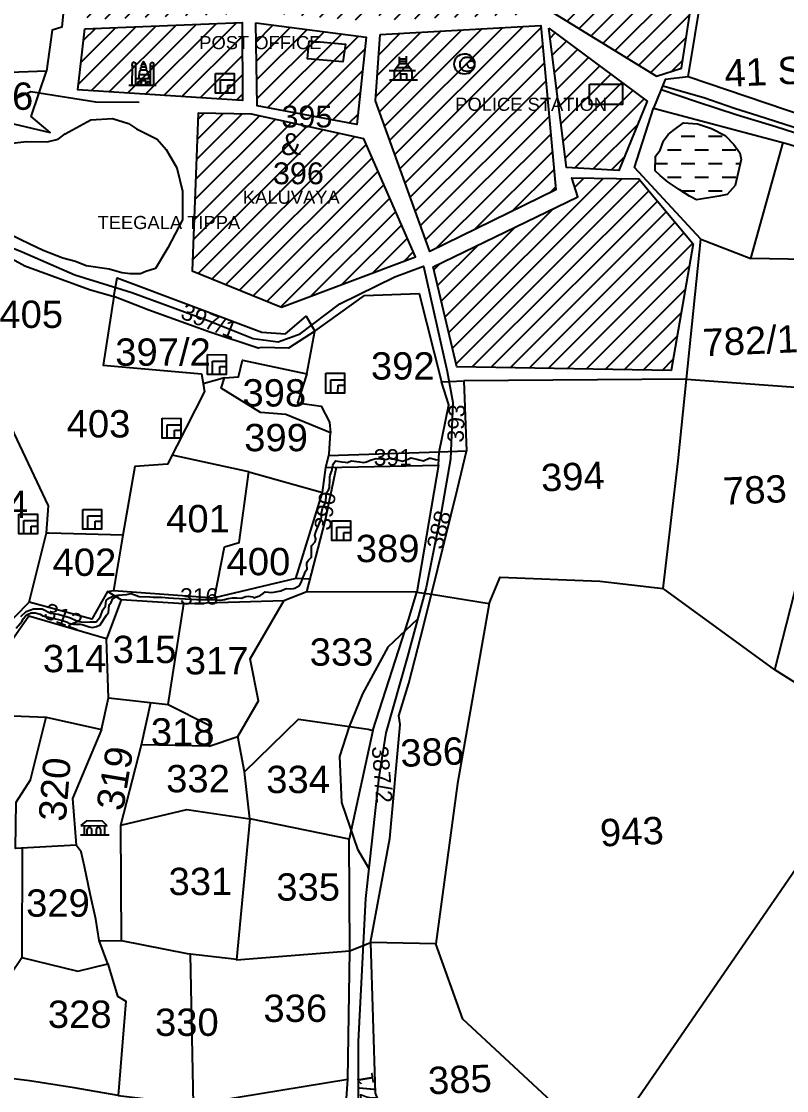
# Model space of a CAD drawing. Header units: inches. Extents: x 304037 to 460575, y 1453943 to 1639883.
# Drawn here: x 327972 to 328692, y 1604162 to 1605168 of the extents above; entities that cross this region are included whole.
import ezdxf

# ---------------------------------------------------------------- set-up
doc = ezdxf.new("R2010")
doc.units = ezdxf.units.IN
doc.header["$MEASUREMENT"] = 0
doc.linetypes.add('ACAD_ISO02W100', pattern=[15, 12, -3])
for name, color, linetype in [('CARTTRACK', 30, 'ACAD_ISO02W100'), ('HILL', 8, 'Continuous'), ('NALA', 4, 'Continuous'), ('ROUND WELL', 5, 'Continuous'), ('SQUAREWELL', 5, 'Continuous'), ('SURVEY_BND', 7, 'Continuous'), ('SURVEY_NO', 7, 'Continuous'), ('TEXT', 7, 'Continuous'), ('VILLAGE_AREA', 1, 'Continuous'), ('WATER_BODY', 4, 'Continuous')]:
    doc.layers.add(name, color=color, linetype=linetype)
doc.layers.add('ROAD', color=1, linetype='Continuous', lineweight=25)
doc.styles.get("Standard").update_dxf_attribs({"font": 'arial.ttf'})

# ---------------------------------------------------------------- blocks, each defined once
blk = doc.blocks.new('raji')
at = {"layer": 'VILLAGE_AREA', "linetype": 'ByBlock'}
for points in [[(0.2413, 0.0848), (0.2013, 0.1275), (0.0547, 0.1275), (0.0028, 0.0848)], [(0, 0), (0.2596, 0)], [(0.0028, 0.0848), (0.2413, 0.0848)], [(0.0358, 0), (0.0358, 0.0834)], [(0.0593, 0.0038), (0.0593, 0.0486)], [(0.1018, 0), (0.1018, 0.048)], [(0.146, 0), (0.146, 0.0555)], [(0.1814, 0.0531), (0.1814, 0)], [(0.2175, 0.0848), (0.2175, 0)]]:
    blk.add_lwpolyline(points, dxfattribs=at)
for centre, radius, start, end in [((0.0806, 0.048), 0.0212, 359.9131, 180.0869), ((0.1636, 0.0526), 0.0178, 1.52005, 170.78734)]:
    blk.add_arc(centre, radius, start, end, dxfattribs=at)
blk = doc.blocks.new('abc')
at = {"layer": 'VILLAGE_AREA', "linetype": 'ByBlock'}
for points in [[(0.0435, 0.0835), (0.0906, 0.1488), (0.0906, 0.2091)], [(0.2057, 0.0835), (0.1571, 0.1459), (0.1571, 0.217)], [(0.0648, 0.113), (0.1827, 0.113)], [(0.0906, 0.192), (0.1571, 0.192)], [(0.0906, 0.1691), (0.1571, 0.1691)], [(0.0906, 0.1488), (0.1571, 0.1488)], [(-0.0042, 0.0835), (0.2375, 0.0835)], [(0, 0), (0.2559, 0)], [(0.0435, 0.0835), (0.0435, 0)], [(0.1043, 0.0037), (0.1043, 0.0542), (0.1546, 0.0542), (0.1546, 0)], [(0.2057, 0.0835), (0.2057, 0)]]:
    blk.add_lwpolyline(points, dxfattribs=at)
blk = doc.blocks.new('KALUVOYA')
at = {"layer": 'VILLAGE_AREA', "linetype": 'ByBlock'}
h = blk.add_hatch(dxfattribs=at)
h.set_pattern_fill('ANSI31', color=256, scale=10, angle=180, style=0)
h.set_pattern_definition([(225, (-590.302, -65.8843), (0.8838835, -0.8838835), [])])
h.paths.add_polyline_path([(-127.911, 154.697), (-123.485, 165.877), (-132.024, 167.836), (-134.951, 164.611), (-138.116, 164.621), (-138.738, 166.323), (-140.397, 166.308), (-140.442, 164.221), (-141.496, 164.195), (-142.176, 154.142)])
h.paths.add_polyline_path([(-126.258, 154.858), (-116.793, 149.042), (-114.516, 149.773), (-111.565, 168.997), (-119.929, 171.158)])
h.paths.add_polyline_path([(-142.056, 152.839), (-142.493, 146.768), (-137.505, 132.978), (-125.979, 138.615), (-127.382, 153.669)])
h.paths.add_polyline_path([(-153.439, 153.876), (-153.307, 146.288), (-144.181, 144.577), (-143.349, 152.57)])
h.paths.add_polyline_path([(-169.05, 153.328), (-169.706, 147.734), (-154.639, 146.782), (-154.679, 153.903)])
h.paths.add_polyline_path([(-163.88, 158.357), (-164.586, 156.271), (-168.728, 156.299), (-168.854, 154.177), (-154.413, 154.754), (-154.567, 159.581)])
h.paths.add_polyline_path([(-153.81, 145.533), (-158.697, 145.623), (-159.242, 131.181), (-151.057, 127.887), (-138.829, 132.485), (-143.557, 143.271)])
h.paths.add_polyline_path([(-137.188, 131.571), (-135.04, 122.435), (-115.441, 122.095), (-113.434, 133.699), (-118.412, 139.635), (-124.513, 139.707), (-123.985, 137.973)])
h.paths.add_polyline_path([(-126.633, 153.421), (-125.016, 140.654), (-120.214, 140.392), (-117.637, 146.741)])
h.paths.add_polyline_path([(-153.569, 163.339), (-153.691, 154.908), (-143.402, 154.082), (-142.429, 162.44), (-145.639, 162.512), (-147.22, 163.266)])
at = {"layer": 'WATER_BODY', "linetype": 'ByBlock'}
h = blk.add_hatch(dxfattribs=at)
h.set_pattern_fill('DASH', color=256, scale=10, angle=180, style=0)
h.set_pattern_definition([(180, (-590.302, -65.8843), (-1.25, -1.25), [1.25, -1.25])])
h.paths.add_polyline_path([(-111.09, 138.066), (-110.308, 138.206), (-109.586, 139.027), (-109.045, 141.41), (-109.165, 142.01), (-109.727, 142.791), (-110.509, 143.612), (-111.771, 144.253), (-113.034, 144.673), (-114.331, 144.751), (-115.247, 144.065), (-115.733, 143.694), (-116.134, 143.122), (-116.448, 142.265), (-116.878, 141.694), (-116.906, 140.379), (-116.462, 139.948), (-115.701, 139.327), (-114.718, 138.646), (-113.776, 138.066), (-113.115, 137.725)])
at = {"layer": 'CARTTRACK', "linetype": 'ByBlock'}
for points in [[(-164.077, 146.577), (-168.063, 146.609), (-174, 147.557), (-180.172, 144.794)], [(-180.571, 135.251), (-174.784, 132.91), (-169.978, 130.833), (-164.761, 129.191), (-157.775, 126.64), (-153.657, 125.014), (-151.358, 124.71), (-149.365, 125.443), (-145.742, 128.186), (-140.715, 130.644), (-138.097, 131.617), (-135.922, 121.996), (-135.385, 119.157), (-135.615, 113.984), (-136.431, 109.257), (-137.835, 102.237), (-139.512, 95.912), (-141.485, 88.941), (-142.13, 84.884), (-143.353, 73.77), (-143.998, 60.707), (-144.01, 54.962)], [(-138.601, 99.348), (-141.312, 96.769), (-143.647, 92.504), (-144.862, 89.51), (-145.748, 86.761), (-145.559, 82.544), (-144.072, 78.289), (-143.051, 76.518)]]:
    blk.add_lwpolyline(points, dxfattribs=at)
at = {"layer": 'HILL', "linetype": 'ByBlock'}
blk.add_lwpolyline([(-176.684, 142.75), (-174.419, 143.003), (-172.505, 142.979), (-171.488, 143.216), (-170.85, 143.711), (-168.505, 144.993), (-166.519, 145.111), (-165.077, 144.662), (-164.344, 144.19), (-162.43, 143.222), (-161.626, 142.301), (-160.633, 140.625), (-160.134, 138.465), (-160.11, 135.844), (-161.457, 133.293), (-162.591, 131.418), (-163.462, 131.139), (-163.949, 130.908), (-164.89, 130.908), (-165.679, 131.012), (-166.828, 131.325), (-168.94, 131.638), (-169.915, 132.032), (-171.053, 132.345), (-172.868, 133.031), (-174.076, 133.611), (-175.967, 134.527)], dxfattribs=at)
at = {"layer": 'NALA', "linetype": 'ByBlock'}
for points in [[(-174.872, 99.55), (-174.389, 100.022), (-173.735, 100.268), (-172.93, 100.268), (-172.178, 99.861), (-171.477, 99.777), (-170.973, 99.627), (-170.732, 99.552), (-170.341, 99.447), (-169.807, 99.184), (-169.537, 99.094), (-169.243, 99.034), (-168.582, 99.079), (-167.98, 99.064), (-167.815, 99.281), (-167.597, 99.552), (-167.384, 100.171), (-167.143, 100.502), (-167.09, 101.035), (-166.842, 101.245), (-166.352, 101.481), (-166.323, 101.464), (-166.022, 101.523), (-165.231, 101.586), (-164.788, 101.661), (-164.066, 101.39), (-163.081, 101.36), (-162.795, 101.33), (-162.434, 101.33), (-162.035, 101.33), (-161.366, 101.278), (-160.93, 101.233), (-158.783, 101.128), (-157.357, 101.136), (-156.633, 101.071), (-156.267, 101.122), (-155.923, 101.219), (-155.515, 101.275), (-155.144, 101.289), (-154.723, 101.262), (-154.32, 101.41), (-154.092, 101.429), (-153.665, 101.364), (-153.573, 101.289), (-153.336, 101.364), (-153.039, 101.475), (-152.733, 101.674), (-152.528, 101.813), (-151.921, 101.762), (-151.593, 101.837), (-151.115, 101.912), (-150.763, 102.088), (-150.591, 102.148), (-150.248, 102.097), (-149.96, 102.12), (-149.835, 102.176), (-149.393, 102.408), (-149.259, 102.696), (-149.152, 102.937), (-149.068, 103.169), (-148.952, 103.433), (-148.874, 103.646), (-148.692, 103.931), (-148.748, 104.311), (-148.748, 104.524), (-148.59, 104.728), (-148.303, 104.988), (-148.316, 105.361), (-148.316, 105.625), (-148.316, 105.964), (-148.27, 106.075), (-147.982, 106.42), (-147.908, 106.675), (-148.005, 106.981), (-147.968, 107.144), (-147.889, 107.366), (-147.735, 107.753), (-147.647, 107.971), (-147.42, 108.472), (-147.406, 108.666), (-147.392, 109.035), (-147.304, 109.448), (-147.132, 109.814), (-146.997, 110.032), (-146.979, 110.665), (-146.914, 110.952), (-146.751, 111.133), (-146.677, 111.383), (-146.626, 112.109), (-146.644, 112.354), (-146.593, 112.503), (-146.454, 112.894), (-146.366, 113.385), (-146.278, 113.603), (-146.12, 113.825), (-145.53, 113.728), (-145.247, 113.686), (-145.062, 113.659), (-144.663, 113.812), (-143.932, 113.717), (-143.533, 113.661), (-143.273, 113.731), (-142.846, 113.916), (-142.414, 114.037), (-141.987, 114.009), (-141.579, 113.935), (-141.403, 113.967), (-141.217, 114.079), (-141.162, 114.097), (-140.481, 113.925), (-139.99, 113.805), (-139.66, 113.902), (-139.47, 113.976), (-139.215, 114.083), (-138.672, 113.981), (-138.472, 113.925), (-138.068, 113.823), (-137.551, 114.069), (-137.403, 114.064), (-136.976, 113.939), (-136.73, 113.916), (-136.677, 113.913)], [(-175.318, 98.503), (-174.772, 99.141), (-174.669, 99.356), (-174.464, 99.587), (-174.274, 99.736), (-173.951, 99.879), (-173.572, 99.884), (-173.126, 99.771), (-172.879, 99.633), (-171.974, 99.413), (-171.425, 99.28), (-171.066, 99.208), (-170.692, 99.059), (-170.523, 98.962), (-170.066, 98.855), (-169.456, 98.865), (-169.172, 98.787), (-168.639, 98.628), (-168.341, 98.561), (-167.967, 98.653), (-167.618, 98.812), (-167.048, 99.68), (-166.868, 99.926), (-166.827, 100.233), (-166.802, 100.617), (-166.632, 100.842), (-166.468, 101.223), (-165.861, 101.536)]]:
    blk.add_lwpolyline(points, dxfattribs=at)
at = {"layer": 'ROAD', "linetype": 'ByBlock'}
for points in [[(-14.439, 137.841), (-21.701, 138.136), (-26.65, 138.64), (-34.128, 138.458), (-40.361, 138.459), (-47.605, 138.409), (-54.069, 138.575), (-59.415, 138.045), (-62.375, 138.012), (-67.323, 138.277), (-75.089, 139.157), (-82.28, 139.953), (-87.874, 140.45), (-90.528, 140.668), (-95.553, 141.406), (-98.242, 142.005), (-101.514, 143.01), (-105.873, 144.387), (-109.405, 145.455), (-113.144, 146.668), (-116.363, 147.789)], [(-116.22, 148.142), (-112.446, 147.092), (-109.654, 146.095), (-107.51, 145.423), (-101.918, 143.627), (-96.757, 142.133), (-88.965, 140.817), (-83.402, 140.357), (-73.771, 139.51), (-66.882, 138.687), (-62.644, 138.588), (-58.196, 138.609), (-54.729, 139.184), (-44.958, 139.153), (-36.562, 138.936), (-24.833, 138.961), (-14.61, 138.264)]]:
    blk.add_lwpolyline(points, dxfattribs=at)
at = {"layer": 'ROUND WELL', "linetype": 'ByBlock'}
for centre, major_axis in [((-134.352, 150.131), (-0.915, 0.179)), ((-134.09, 150.103), (-0.665, 0.071)), ((-133.756, 150.083), (-0.334, 0.02))]:
    blk.add_ellipse(centre, major_axis=major_axis, ratio=1, dxfattribs=at)
at = {"layer": 'SQUAREWELL', "linetype": 'ByBlock'}
for points in [[(-157.105, 149.26), (-155.397, 149.26), (-155.397, 147.457), (-157.105, 147.457)], [(-156.649, 148.675), (-155.397, 148.675), (-155.397, 147.457), (-156.649, 147.457)], [(-155.983, 148.172), (-155.397, 148.172), (-155.397, 147.457), (-155.983, 147.457)], [(-157.826, 123.523), (-156.119, 123.523), (-156.119, 121.72), (-157.826, 121.72)], [(-157.371, 122.938), (-156.119, 122.938), (-156.119, 121.72), (-157.371, 121.72)], [(-156.704, 122.435), (-156.119, 122.435), (-156.119, 121.72), (-156.704, 121.72)], [(-147.015, 121.825), (-145.307, 121.825), (-145.307, 120.022), (-147.015, 120.022)], [(-146.56, 121.241), (-145.307, 121.241), (-145.307, 120.022), (-146.56, 120.022)], [(-145.893, 120.737), (-145.307, 120.737), (-145.307, 120.022), (-145.893, 120.022)], [(-161.973, 117.696), (-160.265, 117.696), (-160.265, 115.893), (-161.973, 115.893)], [(-161.518, 117.112), (-160.265, 117.112), (-160.265, 115.893), (-161.518, 115.893)], [(-160.851, 116.608), (-160.265, 116.608), (-160.265, 115.893), (-160.851, 115.893)], [(-175.057, 108.925), (-173.349, 108.925), (-173.349, 107.122), (-175.057, 107.122)], [(-169.226, 109.359), (-167.518, 109.359), (-167.518, 107.556), (-169.226, 107.556)], [(-168.771, 108.774), (-167.518, 108.774), (-167.518, 107.556), (-168.771, 107.556)], [(-174.601, 108.34), (-173.349, 108.34), (-173.349, 107.122), (-174.601, 107.122)], [(-173.935, 107.837), (-173.349, 107.837), (-173.349, 107.122), (-173.935, 107.122)], [(-168.104, 108.27), (-167.518, 108.27), (-167.518, 107.556), (-168.104, 107.556)], [(-146.46, 108.336), (-144.753, 108.336), (-144.753, 106.533), (-146.46, 106.533)], [(-146.005, 107.752), (-144.753, 107.752), (-144.753, 106.533), (-146.005, 106.533)], [(-145.338, 107.248), (-144.753, 107.248), (-144.753, 106.533), (-145.338, 106.533)]]:
    blk.add_lwpolyline(points, close=True, dxfattribs=at)
at = {"layer": 'SURVEY_BND', "linetype": 'ByBlock'}
for points in [[(-101.391, 144.751), (-113.888, 148.954), (-111.934, 160.808), (-110.459, 169.415)], [(-170.73, 157.811), (-171.161, 153.48), (-172.053, 153.208), (-172.575, 149.439), (-179.338, 149.191), (-182.521, 149.493), (-181.195, 151.847)], [(-180.922, 142.361), (-178.059, 144.599), (-175.593, 144.637), (-172.216, 143.826), (-173.961, 145.317), (-172.575, 149.439)], [(-113.888, 148.954), (-115.981, 148.731), (-117.052, 146.095)], [(-114.038, 121.297), (-112.71, 134.125), (-118.803, 140.656), (-117.052, 146.095), (-104.897, 142.88), (-99.004, 141.079), (-99.603, 132.218), (-108.141, 132.347), (-105.193, 142.958)], [(-176.715, 98.205), (-174.113, 100.884), (-172.542, 107.199), (-172.344, 109.684), (-177.079, 119.609)], [(-177.213, 133.113), (-174.539, 131.648), (-168.622, 129.477), (-166.41, 128.836), (-166.083, 130.559), (-152.868, 125.591), (-150.709, 125.428), (-148.811, 127.058), (-148.017, 125.689), (-150.413, 124.136), (-152.914, 124.19), (-153.18, 124.115), (-157.613, 125.582), (-163.193, 127.595), (-166.41, 128.836), (-167.377, 122.568), (-158.384, 121.779), (-158.114, 120.149), (-161.481, 113.488), (-164.479, 113.295), (-165.571, 106.997), (-172.314, 107.169), (-172.543, 107.187)], [(-112.71, 134.125), (-108.141, 132.347)], [(-114.038, 121.297), (-100.324, 120.297), (-99.603, 132.218)], [(-148.754, 121.762), (-148.017, 125.689), (-143.481, 128.934), (-138.463, 129.116), (-136.431, 121.043), (-134.401, 121.134), (-134.148, 114.697), (-136.634, 114.605), (-135.765, 118.939), (-136.431, 121.043)], [(-156.281, 121.398), (-155, 121.5), (-154.621, 123.033), (-148.754, 121.762), (-149.61, 119.117), (-147.42, 118.805), (-146.674, 117.366), (-146.567, 116.379)], [(-154.047, 112.803), (-147.308, 110.918), (-146.995, 113.205), (-146.708, 114.444), (-146.567, 116.379), (-150.648, 118.041), (-152.967, 118.239), (-156.561, 120.451), (-156.281, 121.398), (-158.231, 120.853)], [(-159.052, 54.919), (-144.963, 57.245), (-144.779, 68.998), (-142.899, 69.764), (-141.123, 79.268), (-140.203, 89.703), (-140.297, 90.476), (-139.396, 93.474), (-138.311, 97.737), (-137.347, 101.609), (-132.048, 100.768), (-131.054, 103.193), (-121.955, 102.811), (-116.142, 102.148), (-114.78, 113.827), (-114.038, 121.297), (-134.401, 121.134)], [(-105.943, 94.711), (-101.306, 112.871), (-100.324, 120.297), (-85.986, 107.754)], [(-146.995, 113.205), (-136.706, 113.435), (-136.634, 114.605)], [(-136.634, 114.605), (-146.75, 114.265)], [(-136.706, 113.435), (-138.681, 101.816), (-137.347, 101.609), (-134.955, 111.27), (-134.148, 114.697)], [(-165.571, 106.997), (-166.409, 101.929), (-157.172, 101.283), (-156.255, 105.928), (-154.927, 106.336), (-154.047, 112.803), (-161.057, 114.327)], [(-138.681, 101.816), (-148.742, 101.833), (-147.073, 108.301), (-146.023, 113.226)], [(-148.446, 102.979), (-149.75, 103.04), (-147.308, 110.918)], [(-149.75, 103.04), (-157.172, 101.283)], [(-166.952, 101.842), (-168.391, 99.327), (-174.113, 100.884)], [(-148.742, 101.833), (-150.844, 101.004), (-159.973, 100.717), (-165.694, 101.085), (-166.952, 101.842), (-166.409, 101.929)], [(-154.414, 85.37), (-149.489, 90.166), (-143.123, 89.263), (-142.692, 89.146), (-139.424, 99.262), (-138.681, 101.816)], [(-121.632, 50.858), (-99.465, 83.147), (-96.223, 88.635), (-105.943, 94.711), (-116.142, 102.148)], [(-165.694, 101.085), (-167.04, 97.522), (-174.158, 99.581), (-176.032, 96.873), (-180.929, 97.377), (-181.119, 99.275)], [(-161.406, 91.502), (-157.641, 89.63), (-157.641, 87.692), (-155.045, 88.582), (-153.157, 91.856), (-153.916, 95.71), (-150.844, 101.004)], [(-132.048, 100.768), (-134.947, 84.31), (-136.904, 69.628), (-142.899, 69.764), (-142.441, 55.967), (-140.974, 52.125), (-139.381, 50.367), (-140.097, 35.132), (-140.511, 30.574), (-141.285, 31.577), (-145.051, 30.917), (-144.387, 36.394), (-143.747, 38.328), (-143.36, 39.751), (-143.288, 39.884), (-140.571, 39.994), (-140.324, 44.543), (-141.246, 49.619), (-145.428, 50.153), (-144.963, 57.245)], [(-166.853, 92.132), (-161.406, 91.502), (-159.973, 100.717)], [(-177.933, 90.568), (-172.567, 90.359), (-167.497, 89.229), (-166.853, 92.132), (-167.04, 97.522)], [(-157.641, 87.692), (-163.848, 87.822), (-162.989, 91.685)], [(-167.497, 89.229), (-170.14, 82.921), (-169.804, 78.629), (-175.37, 78.319), (-175.296, 82.563), (-174.002, 84.606), (-172.567, 90.359)], [(-142.692, 89.146), (-144.841, 79.204), (-153.931, 81.052)], [(-165.716, 80.476), (-159.7, 81.924), (-153.931, 81.052), (-154.414, 85.37), (-155.045, 88.582)], [(-167.711, 69.906), (-165.644, 69.904), (-165.716, 80.476), (-163.848, 87.822)], [(-153.931, 81.052), (-155.13, 68.171), (-144.779, 68.998), (-144.841, 79.204)], [(-174.741, 78.354), (-174.779, 68.362), (-169.659, 67.119), (-166.908, 67.781), (-167.711, 69.906), (-167.992, 71.877), (-168.512, 74.184), (-169.047, 76.676), (-169.342, 78.028), (-169.804, 78.629)], [(-155.103, 68.174), (-159.635, 68.709), (-165.644, 69.904)], [(-121.632, 50.858), (-134.432, 62.756), (-136.904, 69.628)], [(-166.908, 67.781), (-166.024, 64.818), (-165.252, 64.366), (-165.949, 55.731), (-159.052, 54.919), (-159.337, 68.674)], [(-165.949, 55.731), (-169.981, 56.443), (-174.068, 57.071), (-175.535, 57.254), (-177.448, 58.066), (-176.294, 64.694), (-175.899, 66.675), (-174.779, 68.362)]]:
    blk.add_lwpolyline(points, dxfattribs=at)
at = {"layer": 'VILLAGE_AREA', "linetype": 'ByBlock'}
for points in [[(-126.258, 154.858), (-116.793, 149.042), (-114.516, 149.773), (-111.565, 168.997), (-119.929, 171.158), (-126.258, 154.858)], [(-169.05, 153.328), (-154.679, 153.903), (-154.639, 146.782), (-169.706, 147.734), (-169.05, 153.328)], [(-153.439, 153.876), (-143.349, 152.57), (-144.181, 144.577), (-153.307, 146.288), (-153.439, 153.876)], [(-142.056, 152.839), (-127.382, 153.669), (-125.979, 138.615), (-137.505, 132.978), (-142.493, 146.768), (-142.056, 152.839)], [(-126.633, 153.421), (-117.637, 146.741), (-120.214, 140.392), (-125.016, 140.654), (-126.633, 153.421)], [(-148.55, 152.244), (-145.237, 151.939), (-145.457, 150.311), (-148.71, 150.59), (-148.55, 152.244)], [(-164.716, 148.181), (-164.716, 149.901), (-164.427, 149.901), (-164.427, 148.181)], [(-163.834, 150.085), (-163.586, 150.085), (-163.553, 150.085)], [(-163.823, 149.846), (-163.544, 149.846)], [(-163.062, 148.181), (-163.062, 149.901), (-162.773, 149.901), (-162.773, 148.181)], [(-164.427, 148.789), (-163.034, 148.789)], [(-164.08, 149.162), (-163.386, 149.162), (-163.262, 149.162)], [(-163.951, 149.565), (-163.457, 149.565)], [(-165.038, 148.181), (-162.549, 148.181)], [(-151.057, 127.887), (-138.829, 132.485), (-143.557, 143.271), (-153.81, 145.533), (-158.697, 145.623), (-159.242, 131.181), (-151.057, 127.887)], [(-137.188, 131.571), (-123.985, 137.973), (-124.513, 139.707), (-118.412, 139.635), (-113.434, 133.699), (-115.441, 122.095), (-135.04, 122.435), (-137.188, 131.571)]]:
    blk.add_lwpolyline(points, dxfattribs=at)
for points in [[(-164.19, 148.508), (-164.009, 148.508), (-164.009, 148.181), (-164.19, 148.181)], [(-163.883, 148.612), (-163.512, 148.612), (-163.512, 148.181), (-163.883, 148.181)], [(-163.357, 148.508), (-163.175, 148.508), (-163.175, 148.181), (-163.357, 148.181)], [(-122.909, 148.304), (-119.897, 148.304), (-119.897, 146.443), (-122.909, 146.443)]]:
    blk.add_lwpolyline(points, close=True, dxfattribs=at)
for centre, radius, start, end in [((-164.487, 150.028), 0.262, 106.57284, 208.82055), ((-164.665, 150.03), 0.27, 331.68714, 67.47455), ((-163.81, 149.682), 0.164, 94.82645, 219.07342), ((-163.754, 149.969), 0.141, 124.51725, 240.63204), ((-163.577, 150.102), 0.258, 115.29614, 183.71404), ((-163.89, 150.065), 0.338, 3.38765, 52.98687), ((-163.654, 149.962), 0.159, 313.59875, 50.52119), ((-163.561, 149.696), 0.151, 299.52457, 83.67155), ((-162.832, 150.028), 0.262, 106.57284, 208.82055), ((-163.011, 150.03), 0.27, 331.68714, 67.47455), ((-163.841, 148.987), 0.296, 143.79961, 222.03241), ((-163.604, 149.231), 0.482, 133.83939, 188.25469), ((-163.808, 149.147), 0.546, 1.61025, 51.80873), ((-163.405, 148.997), 0.219, 288.56317, 49.24414)]:
    blk.add_arc(centre, radius, start, end, dxfattribs=at)
at = {"layer": 'WATER_BODY', "linetype": 'ByBlock'}
blk.add_lwpolyline([(-116.906, 140.379), (-116.878, 141.694), (-116.448, 142.265), (-116.134, 143.122), (-115.733, 143.694), (-115.247, 144.065), (-114.331, 144.751), (-113.034, 144.673), (-111.771, 144.253), (-110.509, 143.612), (-109.727, 142.791), (-109.165, 142.01), (-109.045, 141.41), (-109.586, 139.027), (-110.308, 138.206), (-111.09, 138.066), (-113.115, 137.725), (-113.776, 138.066), (-114.718, 138.646), (-115.701, 139.327), (-116.462, 139.948), (-116.906, 140.379)], dxfattribs=at)
at = {"layer": 'VILLAGE_AREA', "linetype": 'ByBlock', "xscale": 10, "yscale": 10, "zscale": 10}
for name, p in [('abc', (-141.205, 148.683)), ('raji', (-169.401, 79.577))]:
    blk.add_blockref(name, p, dxfattribs=at)
at = {"layer": 'SURVEY_NO', "linetype": 'ByBlock'}
for s, height, rotation, p in [('41 ST .M.S.', 2.5, 2.50393, (-110.521, 148.048)), ('406', 2.5, 0.02818, (-179.601, 145.91)), ('395', 2, 0.02818, (-151.085, 144.309)), ('&', 2, 0.02818, (-151.138, 141.793)), ('396', 2, 0.02818, (-151.856, 139.119)), ('405', 2.5, 0.02818, (-176.86, 125.958)), ('397/1', 1.5, 338.47078, (-160.401, 126.88)), ('782/1', 2.5, 2.50393, (-112.511, 123.403)), ('397/2', 2.5, 0.02818, (-166.263, 122.502)), ('392', 2.5, 0.02818, (-142.882, 121.253)), ('398', 2.5, 0.02818, (-154.626, 118.781)), ('403', 2.5, 0.02818, (-170.7, 115.939)), ('393', 1.5, 87.4572, (-134.413, 115.469)), ('399', 2.5, 0.02818, (-154.465, 114.691)), ('391', 1.5, 0.02818, (-142.626, 113.391)), ('394', 2.5, 2.50393, (-127.273, 111.022)), ('783', 2.5, 2.50393, (-110.628, 109.811)), ('404', 2.5, 0.02818, (-180.062, 108.556)), ('390', 1.5, 81.04548, (-146.604, 107.383)), ('401', 2.5, 0.02818, (-161.595, 107.269)), ('388', 1.5, 76.34634, (-136.344, 105.644)), ('389', 2.5, 0.02818, (-144.253, 104.549)), ('402', 2.5, 0.02818, (-171.978, 103.274)), ('400', 2.5, 0.02818, (-156.068, 103.342)), ('316', 1.5, 0.02818, (-160.323, 100.653)), ('312', 1.5, 339.49397, (-172.893, 99.459)), ('315', 2.5, 0.02818, (-166.483, 95.3)), ('314', 2.5, 0.02818, (-172.869, 94.463)), ('333', 2.5, 0.02818, (-148.468, 95.074)), ('317', 2.5, 0.02818, (-159.889, 94.271)), ('318', 2.5, 0.02818, (-162.988, 87.755)), ('386', 2.5, 2.50393, (-140.117, 85.808)), ('319', 2.5, 80.5554, (-165.526, 81.68)), ('387/2', 1.5, 274.79132, (-142.793, 87.67)), ('320', 2.5, 85.25924, (-170.771, 80.737)), ('332', 2.5, 0.02818, (-161.585, 83.481)), ('334', 2.5, 0.02818, (-152.432, 83.416)), ('943', 2.5, 2.50393, (-121.856, 78.541)), ('331', 2.5, 0.02818, (-161.357, 74.077)), ('335', 2.5, 0.02818, (-151.503, 73.573)), ('329', 2.5, 0.02818, (-174.382, 72.092)), ('336', 2.5, 0.02818, (-152.678, 62.48)), ('328', 2.5, 0.02818, (-172.385, 61.921)), ('330', 2.5, 0.02818, (-162.588, 61.194)), ('387/1', 1.5, 99.463, (-141.848, 52.77)), ('385', 2.5, 2.50393, (-137.57, 55.855))]:
    blk.add_text(s, height=height, rotation=rotation, dxfattribs=at).set_placement(p)
at = {"layer": 'TEXT', "linetype": 'ByBlock'}
for s, p in [('POST OFFICE', (-158.597, 151.474)), ('POLICE STATION', (-135.186, 145.846)), ('KALUVAYA', (-154.596, 137.33)), ('TEEGALA TIPPA', (-167.89, 135.008))]:
    blk.add_text(s, height=1.2, rotation=0.02818, dxfattribs=at).set_placement(p)

msp = doc.modelspace()

# ---------------------------------------------------------------- block references
at = {"layer": 'SURVEY_NO', "linetype": 'ByBlock', "xscale": 10.28897121464032, "yscale": 10.28897121457703, "zscale": 10.28897121467575, "rotation": 359.9644961035237}
msp.add_blockref('KALUVOYA', (329769.8, 1603582.8), dxfattribs=at)

doc.saveas('drawing.dxf')
